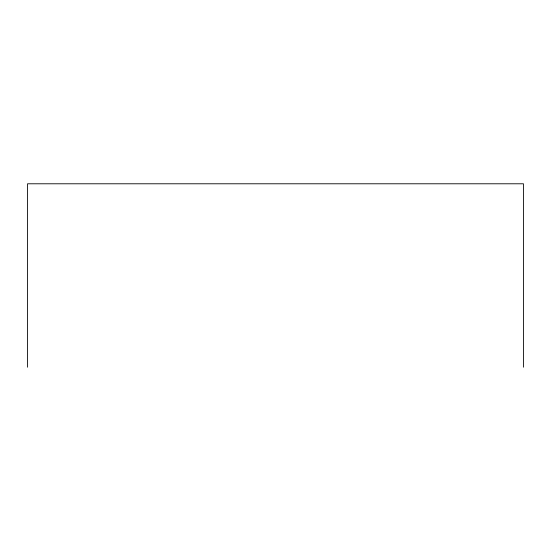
<?xml version="1.0" encoding="UTF-8"?>
<svg xmlns="http://www.w3.org/2000/svg" width="551" height="551" viewBox="0 0 551 551"><rect width="100%" height="100%" fill="white"/><g stroke="black" fill="none" stroke-linecap="round" stroke-linejoin="round"><path stroke-width="0.83" d="M523.45 367.214L523.45 183.786L27.55 183.786L27.55 367.214"/></g></svg>
